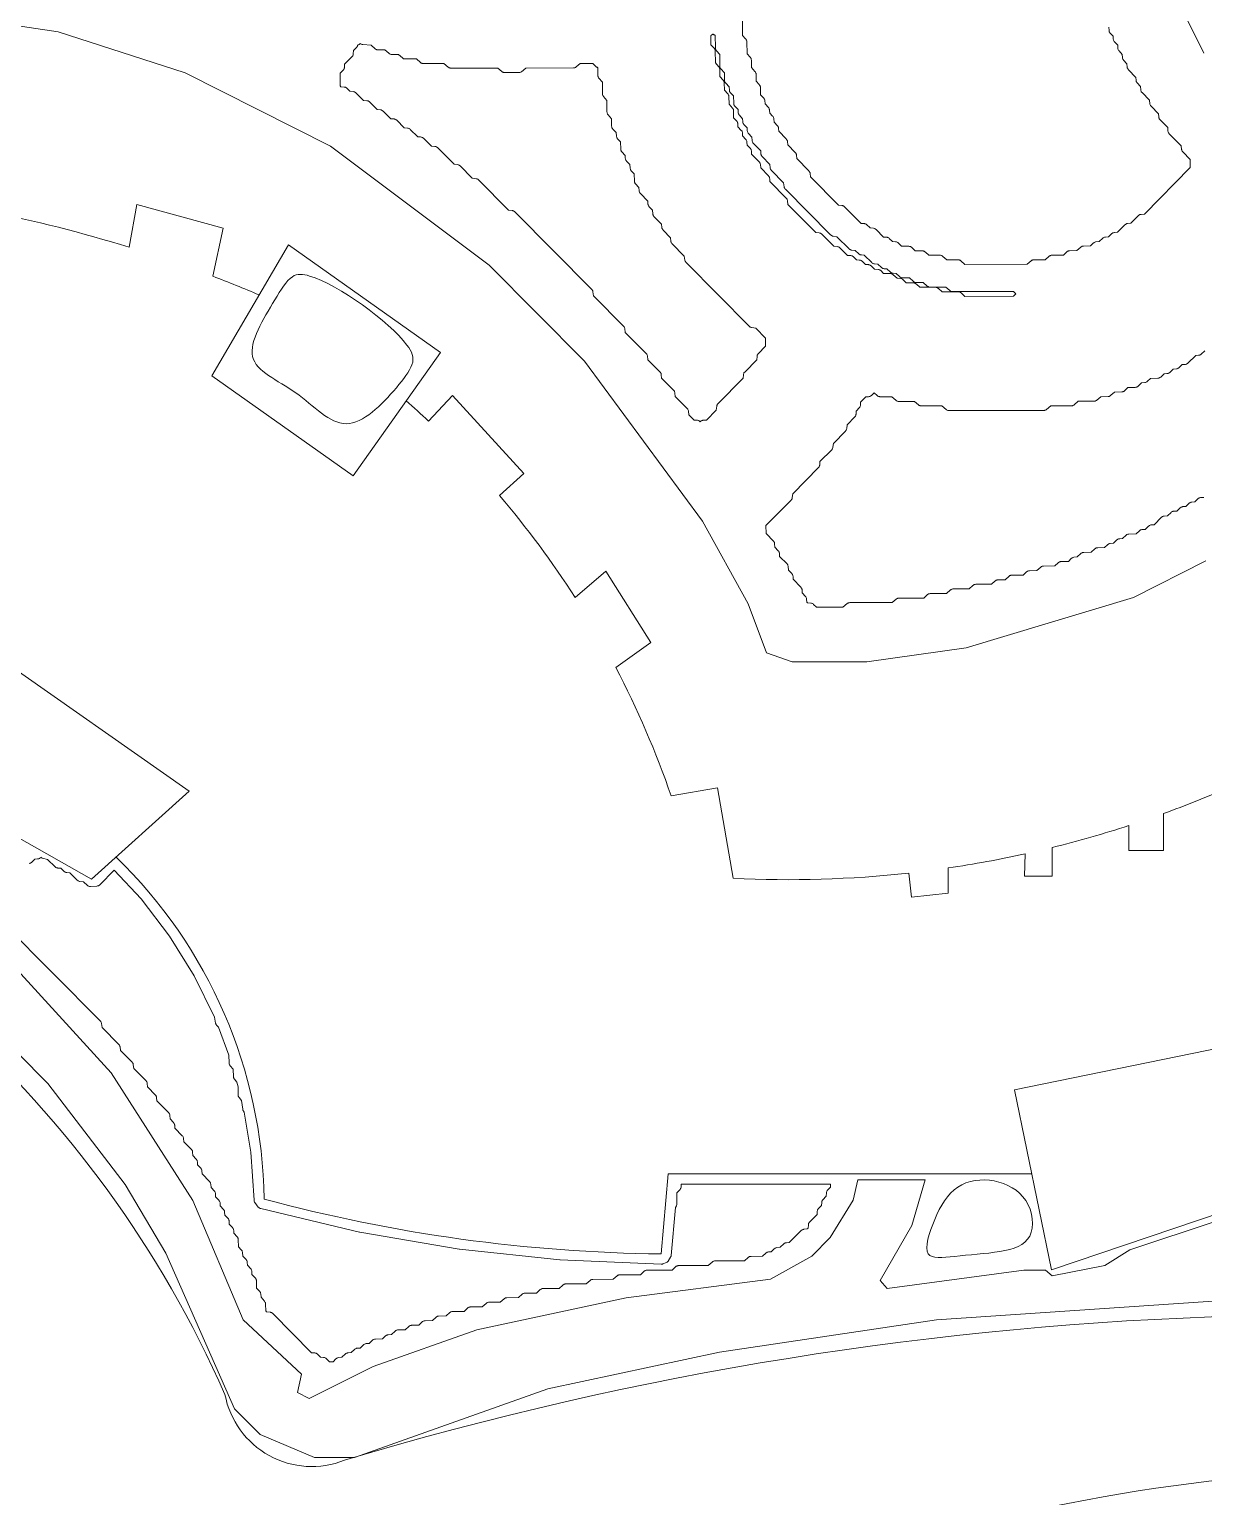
# Model space of a CAD drawing. Header units: inches. Extents: x 36 to 190, y -75 to 56.
# Drawn here: x 49.76 to 56.66, y -60.36 to -51.74 of the extents above; entities that cross this region are included whole.
import ezdxf

# ---------------------------------------------------------------- set-up
doc = ezdxf.new("R2010")
doc.units = ezdxf.units.IN
for name, color, linetype, lineweight in [('01_ORIGINAL_CAD', 7, 'Continuous', 20), ('02_APPROVED_PDF_OUTLINES', 7, 'Continuous', 15), ('04_APPROVED_PERIMETER', 7, 'Continuous', 15)]:
    doc.layers.add(name, color=color, linetype=linetype, lineweight=lineweight)

# ---------------------------------------------------------------- blocks, each defined once
blk = doc.blocks.new('07_SCALES')
at = {"layer": '01_ORIGINAL_CAD'}
for points in [[(50.3503, 38.9811), (50.3957, 39.232), (50.9015, 39.0933), (50.8421, 38.8111)], [(51.2858, 38.9961), (52.1779, 38.364), (51.6649, 37.64), (50.8365, 38.2269), (51.2858, 38.9961)], [(52.2493, 38.1107), (52.1082, 37.9605)], [(52.2493, 38.1107), (52.6681, 37.6537), (52.5252, 37.5228)], [(52.9682, 36.924), (53.149, 37.0789), (53.4135, 36.6613), (53.2073, 36.5136)], [(49.5667, 36.5827), (50.7029, 35.7869), (50.1291, 35.2702), (49.2949, 35.7417), (49.5667, 36.5827)], [(53.8052, 35.8063), (53.533, 35.7591)], [(53.8052, 35.8063), (53.8052, 35.8063)], [(56.2206, 35.5856), (56.2206, 35.4387), (56.4229, 35.4387), (56.4229, 35.6554)], [(55.6105, 35.4191), (55.6079, 35.2876), (55.7705, 35.2876), (55.7705, 35.4566)], [(54.9286, 35.3065), (54.9443, 35.1648), (55.1599, 35.189), (55.1599, 35.3363)], [(53.5155, 33.5403), (53.4732, 33.0698)], [(53.5155, 33.5403), (55.6505, 33.5403)]]:
    blk.add_lwpolyline(points, dxfattribs=at)
for points in [[(59.9983, 35.3223), (60.235, 35.0586), (61.8312, 36.8162), (61.9333, 37.4176, -0.214593), (63.5216, 35.6018, 0.212382), (64.1876, 33.5175, -0.642649), (62.1657, 32.1496, 0.132984), (51.6147, 31.858, -0.471407), (50.9129, 32.2446)], [(54.9286, 35.3065, -0.040089), (53.8973, 35.2756), (53.8052, 35.8063)], [(56.8117, 35.8113, -0.016254), (56.4229, 35.6554, -0.016254)], [(56.2206, 35.5856, -0.018166), (55.7705, 35.4566, -0.018166)], [(55.6105, 35.4191, -0.017778), (55.1599, 35.3363, -0.017778)], [(50.2735, 35.4003, -0.198705), (51.1432, 33.3921, 0.063223), (53.4732, 33.0698)], [(53.6498, 30.945, -0.14301), (60.2429, 31.6303, -0.286424), (65.3601, 28.4306), (66.4807, 23.8898, -0.272091), (64.8996, 18.9541), (63.6613, 17.5325)]]:
    blk.add_lwpolyline(points, format="xyb", dxfattribs=at)
blk.add_lwpolyline([(55.5495, 34.0342), (56.7635, 34.2825), (57.0577, 33.4124), (55.766, 32.9757)], close=True, dxfattribs=at)
for centre, radius, start, end in [((47.8977, 31.0932), 8.2604, 72.72792, 78.72142), ((47.8977, 31.0932), 8.2604, 67.08551, 69.11803), ((48.3626, 33.9743), 5.4698, 46.78254, 48.64403), ((48.3626, 33.9743), 5.4698, 32.63878, 40.4465), ((48.3626, 33.9743), 5.4698, 19.0436, 27.66091), ((44.9959, 29.643), 6.4637, 23.73402, 72.54294)]:
    blk.add_arc(centre, radius, start, end, dxfattribs=at)
at = {"layer": '02_APPROVED_PDF_OUTLINES'}
for points in [[(56.1019, 40.2738), (56.1037, 40.2537), (56.1042, 40.2503), (56.1052, 40.2471), (56.1067, 40.244), (56.1085, 40.2411), (56.1107, 40.2385), (56.1282, 40.2206), (56.1289, 40.2037), (56.1293, 40.2002), (56.1302, 40.1968), (56.1316, 40.1935), (56.1334, 40.1905), (56.1356, 40.1878), (56.1548, 40.1672), (56.1556, 40.1501), (56.156, 40.1466), (56.1569, 40.1431), (56.1582, 40.1399), (56.16, 40.1369), (56.1623, 40.1341), (56.1814, 40.1136), (56.1822, 40.0964), (56.1826, 40.0929), (56.1835, 40.0895), (56.1849, 40.0862), (56.1867, 40.0832), (56.1889, 40.0805), (56.2085, 40.0595), (56.2103, 40.0391), (56.2108, 40.0357), (56.2118, 40.0324), (56.2133, 40.0293), (56.2151, 40.0264), (56.2174, 40.0237), (56.2613, 39.9791), (56.2621, 39.9623), (56.2625, 39.9588), (56.2634, 39.9553), (56.2648, 39.9521), (56.2666, 39.9491), (56.2688, 39.9463), (56.2884, 39.9253), (56.2902, 39.9049), (56.2907, 39.9015), (56.2917, 39.8982), (56.2932, 39.8951), (56.295, 39.8922), (56.2973, 39.8896), (56.3417, 39.8445), (56.3434, 39.8245), (56.344, 39.8211), (56.345, 39.8178), (56.3464, 39.8146), (56.3483, 39.8117), (56.3505, 39.8091), (56.3945, 39.7644), (56.3952, 39.7476), (56.3955, 39.7446), (56.3962, 39.7417), (56.3972, 39.7389), (56.3986, 39.7362), (56.4002, 39.7337), (56.4022, 39.7314), (56.4481, 39.6837), (56.4499, 39.6635), (56.4504, 39.6601), (56.4514, 39.6568), (56.4529, 39.6537), (56.4548, 39.6508), (56.457, 39.6481), (56.528, 39.5762), (56.5297, 39.5562), (56.5303, 39.5528), (56.5313, 39.5495), (56.5327, 39.5464), (56.5346, 39.5435), (56.5368, 39.5409), (56.5804, 39.4966), (56.5805, 39.4489), (56.3114, 39.1761), (56.2919, 39.1744), (56.2884, 39.1738), (56.2851, 39.1728), (56.2819, 39.1713), (56.279, 39.1694), (56.2764, 39.1671), (56.2319, 39.1224), (56.2123, 39.1206), (56.2089, 39.1201), (56.2056, 39.1191), (56.2024, 39.1176), (56.1995, 39.1157), (56.1969, 39.1134), (56.1529, 39.0691), (56.1365, 39.0684), (56.133, 39.068), (56.1295, 39.067), (56.1262, 39.0656), (56.1232, 39.0638), (56.1204, 39.0615), (56.1002, 39.0423), (56.0835, 39.0415), (56.0799, 39.0411), (56.0765, 39.0402), (56.0732, 39.0388), (56.0701, 39.0369), (56.0674, 39.0346), (56.0467, 39.0149), (56.0267, 39.0131), (56.0233, 39.0126), (56.02, 39.0116), (56.0169, 39.0101), (56.0139, 39.0082), (56.0113, 39.0059), (55.9942, 38.9889), (55.9547, 38.9886), (55.9517, 38.9884), (55.9487, 38.9879), (55.9459, 38.987), (55.9431, 38.9857), (55.9406, 38.9841), (55.9382, 38.9823), (55.9153, 38.9618), (55.8718, 38.9608), (55.8688, 38.9606), (55.8658, 38.96), (55.8629, 38.959), (55.8601, 38.9576), (55.8575, 38.9559), (55.8552, 38.954), (55.8354, 38.9351), (55.769, 38.9348), (55.766, 38.9346), (55.763, 38.9341), (55.7602, 38.9331), (55.7574, 38.9319), (55.7549, 38.9303), (55.7525, 38.9285), (55.7297, 38.9082), (55.6629, 38.9079), (55.6599, 38.9077), (55.6569, 38.9071), (55.654, 38.9062), (55.6513, 38.905), (55.6487, 38.9034), (55.6464, 38.9015), (55.6237, 38.8813), (55.257, 38.881), (55.2342, 38.9013), (55.2319, 38.9031), (55.2293, 38.9047), (55.2265, 38.9059), (55.2237, 38.9068), (55.2207, 38.9074), (55.2177, 38.9075), (55.1508, 38.9078), (55.128, 38.928), (55.1256, 38.9299), (55.1231, 38.9314), (55.1203, 38.9327), (55.1174, 38.9336), (55.1145, 38.9341), (55.1115, 38.9343), (55.0451, 38.9345), (55.0252, 38.9534), (55.0229, 38.9553), (55.0203, 38.957), (55.0175, 38.9583), (55.0146, 38.9593), (55.0116, 38.9599), (55.0085, 38.9602), (54.9656, 38.9611), (54.9455, 38.9801), (54.9432, 38.9821), (54.9406, 38.9838), (54.9378, 38.9851), (54.9349, 38.9861), (54.9319, 38.9867), (54.9289, 38.987), (54.8859, 38.9879), (54.8658, 39.0069), (54.8631, 39.0092), (54.86, 39.011), (54.8567, 39.0124), (54.8533, 39.0133), (54.8497, 39.0137), (54.833, 39.0145), (54.8127, 39.0337), (54.8099, 39.036), (54.8069, 39.0378), (54.8036, 39.0392), (54.8001, 39.0401), (54.7966, 39.0405), (54.7802, 39.0413), (54.7361, 39.0855), (54.7334, 39.0877), (54.7305, 39.0896), (54.7274, 39.0911), (54.724, 39.0921), (54.7206, 39.0927), (54.7006, 39.0945), (54.6798, 39.1141), (54.6771, 39.1164), (54.674, 39.1182), (54.6707, 39.1196), (54.6673, 39.1206), (54.6637, 39.121), (54.6474, 39.1217), (54.55, 39.2195), (54.5474, 39.2218), (54.5445, 39.2237), (54.5413, 39.2252), (54.538, 39.2262), (54.5345, 39.2268), (54.515, 39.2285), (54.3503, 39.3945), (54.3486, 39.4145), (54.348, 39.4179), (54.347, 39.4212), (54.3456, 39.4243), (54.3437, 39.4272), (54.3415, 39.4298), (54.2705, 39.5018), (54.2687, 39.5218), (54.2682, 39.5252), (54.2672, 39.5285), (54.2658, 39.5316), (54.2639, 39.5345), (54.2617, 39.5371), (54.2173, 39.5822), (54.2155, 39.6022), (54.215, 39.6056), (54.214, 39.6089), (54.2125, 39.6121), (54.2107, 39.615), (54.2084, 39.6176), (54.1644, 39.6623), (54.1637, 39.6791), (54.1633, 39.6826), (54.1624, 39.686), (54.161, 39.6892), (54.1592, 39.6923), (54.157, 39.695), (54.1374, 39.716), (54.1356, 39.7364), (54.1351, 39.7398), (54.1341, 39.743), (54.1327, 39.7461), (54.1308, 39.749), (54.1286, 39.7516), (54.1112, 39.7695), (54.1104, 39.7864), (54.11, 39.7899), (54.1091, 39.7933), (54.1077, 39.7966), (54.1059, 39.7996), (54.1037, 39.8023), (54.0841, 39.8233), (54.0823, 39.8437), (54.0818, 39.8471), (54.0808, 39.8504), (54.0794, 39.8535), (54.0775, 39.8564), (54.0753, 39.859), (54.0581, 39.8766), (54.0571, 39.92), (54.0568, 39.923), (54.0562, 39.926), (54.0552, 39.9289), (54.0539, 39.9316), (54.0523, 39.9342), (54.0504, 39.9365), (54.0315, 39.9566), (54.0312, 39.9973), (54.031, 40.0009), (54.0302, 40.0043), (54.0289, 40.0077), (54.0272, 40.0108), (54.025, 40.0136), (54.0047, 40.0369), (54.0037, 40.081), (54.0034, 40.084), (54.0028, 40.087), (54.0018, 40.0899), (54.0005, 40.0926), (53.9989, 40.0952), (53.997, 40.0975), (53.9781, 40.1177), (53.9769, 40.1882), (53.9767, 40.1912), (53.9761, 40.1942), (53.9751, 40.1971), (53.9738, 40.1999), (53.9722, 40.2025), (53.9702, 40.2048), (53.9514, 40.225), (53.9509, 40.3461)], [(56.6602, 37.5128), (56.6438, 37.512), (56.6403, 37.5116), (56.6368, 37.5107), (56.6335, 37.5093), (56.6305, 37.5074), (56.6277, 37.5052), (56.6075, 37.4859), (56.5908, 37.4852), (56.5872, 37.4847), (56.5838, 37.4838), (56.5805, 37.4824), (56.5774, 37.4806), (56.5747, 37.4783), (56.5545, 37.459), (56.5378, 37.4583), (56.5342, 37.4579), (56.5307, 37.4569), (56.5275, 37.4555), (56.5244, 37.4537), (56.5216, 37.4514), (56.5014, 37.4322), (56.4847, 37.4314), (56.4812, 37.431), (56.4777, 37.4301), (56.4744, 37.4287), (56.4714, 37.4268), (56.4686, 37.4245), (56.4479, 37.4048), (56.428, 37.403), (56.4245, 37.4025), (56.4212, 37.4015), (56.418, 37.4), (56.4151, 37.3981), (56.4125, 37.3958), (56.3685, 37.3515), (56.3522, 37.3508), (56.3486, 37.3504), (56.3451, 37.3494), (56.3419, 37.348), (56.3388, 37.3462), (56.336, 37.3439), (56.3158, 37.3247), (56.2991, 37.3239), (56.2956, 37.3235), (56.2921, 37.3226), (56.2888, 37.3212), (56.2858, 37.3193), (56.283, 37.317), (56.263, 37.298), (56.2201, 37.297), (56.217, 37.2968), (56.214, 37.2961), (56.2111, 37.2951), (56.2083, 37.2938), (56.2058, 37.2921), (56.2034, 37.2901), (56.1832, 37.2709), (56.1665, 37.2701), (56.1629, 37.2697), (56.1595, 37.2688), (56.1562, 37.2674), (56.1531, 37.2655), (56.1504, 37.2633), (56.1297, 37.2436), (56.1097, 37.2418), (56.1063, 37.2412), (56.103, 37.2402), (56.0999, 37.2387), (56.0969, 37.2368), (56.0943, 37.2346), (56.0772, 37.2175), (56.0377, 37.2172), (56.0347, 37.217), (56.0317, 37.2165), (56.0289, 37.2156), (56.0261, 37.2143), (56.0236, 37.2128), (56.0212, 37.2109), (55.9983, 37.1905), (55.9549, 37.1895), (55.9518, 37.1892), (55.9488, 37.1886), (55.9459, 37.1876), (55.9431, 37.1862), (55.9405, 37.1846), (55.9382, 37.1826), (55.9175, 37.1629), (55.8975, 37.1611), (55.8941, 37.1605), (55.8908, 37.1595), (55.8877, 37.158), (55.8847, 37.1562), (55.8821, 37.1539), (55.8648, 37.1367), (55.8222, 37.1357), (55.8192, 37.1354), (55.8162, 37.1348), (55.8133, 37.1338), (55.8105, 37.1324), (55.8079, 37.1308), (55.8056, 37.1288), (55.7858, 37.1099), (55.7194, 37.1096), (55.7164, 37.1094), (55.7134, 37.1089), (55.7106, 37.108), (55.7078, 37.1067), (55.7052, 37.1052), (55.7029, 37.1033), (55.6799, 37.0829), (55.6365, 37.0819), (55.6335, 37.0816), (55.6305, 37.081), (55.6275, 37.08), (55.6248, 37.0786), (55.6222, 37.077), (55.6199, 37.075), (55.6001, 37.0561), (55.5337, 37.0558), (55.5307, 37.0556), (55.5277, 37.0551), (55.5248, 37.0542), (55.5221, 37.0529), (55.5195, 37.0513), (55.5172, 37.0495), (55.4942, 37.029), (55.4508, 37.028), (55.4478, 37.0278), (55.4447, 37.0272), (55.4418, 37.0262), (55.4391, 37.0248), (55.4365, 37.0231), (55.4341, 37.0212), (55.4144, 37.0023), (55.3215, 37.002), (55.3184, 37.0018), (55.3155, 37.0012), (55.3126, 37.0003), (55.3099, 36.9991), (55.3073, 36.9975), (55.3049, 36.9956), (55.2822, 36.9754), (55.1888, 36.975), (55.1858, 36.9748), (55.1828, 36.9743), (55.1799, 36.9734), (55.1772, 36.9721), (55.1746, 36.9706), (55.1722, 36.9687), (55.1494, 36.9484), (55.0531, 36.9472), (55.05, 36.947), (55.0469, 36.9464), (55.044, 36.9454), (55.0411, 36.944), (55.0385, 36.9423), (55.0361, 36.9403), (55.0164, 36.9215), (54.8704, 36.9211), (54.8674, 36.9209), (54.8644, 36.9204), (54.8615, 36.9195), (54.8588, 36.9182), (54.8562, 36.9167), (54.8538, 36.9148), (54.8311, 36.8945), (54.5814, 36.8944), (54.578, 36.8941), (54.5747, 36.8934), (54.5714, 36.8923), (54.5684, 36.8907), (54.5656, 36.8887), (54.5398, 36.8675), (54.3857, 36.8674), (54.3685, 36.8844), (54.3659, 36.8866), (54.363, 36.8885), (54.3599, 36.89), (54.3566, 36.891), (54.3531, 36.8915), (54.3336, 36.8933), (54.329, 36.8979), (54.3282, 36.9147), (54.3278, 36.9182), (54.3269, 36.9216), (54.3256, 36.9248), (54.3237, 36.9279), (54.3215, 36.9306), (54.3023, 36.9511), (54.3016, 36.9683), (54.3013, 36.9713), (54.3006, 36.9742), (54.2996, 36.9771), (54.2982, 36.9797), (54.2966, 36.9823), (54.2946, 36.9845), (54.2491, 37.0318), (54.2483, 37.0488), (54.2479, 37.0523), (54.247, 37.0557), (54.2457, 37.059), (54.2439, 37.062), (54.2416, 37.0647), (54.222, 37.0857), (54.2202, 37.1061), (54.2197, 37.1095), (54.2187, 37.1128), (54.2173, 37.1159), (54.2154, 37.1188), (54.2132, 37.1215), (54.1692, 37.1661), (54.1684, 37.1829), (54.168, 37.1864), (54.1671, 37.1899), (54.1658, 37.1931), (54.164, 37.1961), (54.1617, 37.1989), (54.1421, 37.2199), (54.1404, 37.2403), (54.1398, 37.2437), (54.1388, 37.2469), (54.1374, 37.2501), (54.1355, 37.253), (54.1333, 37.2556), (54.0897, 37.2998), (54.0896, 37.3475), (54.2371, 37.497), (54.2392, 37.4994), (54.2409, 37.5021), (54.2423, 37.505), (54.2434, 37.508), (54.244, 37.5112), (54.2472, 37.5342), (54.3978, 37.6873), (54.4001, 37.6899), (54.4019, 37.6928), (54.4034, 37.696), (54.4044, 37.6993), (54.4049, 37.7027), (54.4066, 37.7227), (54.4754, 37.7924), (54.4775, 37.7948), (54.4793, 37.7975), (54.4807, 37.8004), (54.4817, 37.8034), (54.4824, 37.8066), (54.4855, 37.8296), (54.5567, 37.9021), (54.5589, 37.9048), (54.5608, 37.9077), (54.5623, 37.9108), (54.5632, 37.9141), (54.5638, 37.9176), (54.5655, 37.9377), (54.6112, 37.9855), (54.6132, 37.9878), (54.6148, 37.9903), (54.6162, 37.993), (54.6172, 37.9959), (54.6178, 37.9988), (54.6181, 38.0018), (54.6188, 38.0189), (54.6379, 38.0395), (54.6401, 38.0422), (54.6419, 38.0453), (54.6433, 38.0485), (54.6442, 38.052), (54.6446, 38.0555), (54.6453, 38.0722), (54.6759, 38.1032), (54.6921, 38.1039), (54.6957, 38.1044), (54.6991, 38.1053), (54.7024, 38.1067), (54.7055, 38.1085), (54.7082, 38.1108), (54.725, 38.1268), (54.7419, 38.1108), (54.7442, 38.1088), (54.7469, 38.1072), (54.7497, 38.1058), (54.7526, 38.1048), (54.7556, 38.1042), (54.7587, 38.104), (54.8286, 38.103), (54.8515, 38.0826), (54.8539, 38.0808), (54.8565, 38.0792), (54.8592, 38.078), (54.8621, 38.0771), (54.8651, 38.0765), (54.8681, 38.0763), (54.9615, 38.0762), (54.9843, 38.0559), (54.9867, 38.054), (54.9893, 38.0525), (54.992, 38.0512), (54.9949, 38.0503), (54.9979, 38.0498), (55.0009, 38.0496), (55.1214, 38.0494), (55.1474, 38.0282), (55.1501, 38.0263), (55.1532, 38.0247), (55.1564, 38.0235), (55.1598, 38.0228), (55.1632, 38.0226), (55.7206, 38.023), (55.724, 38.0233), (55.7274, 38.024), (55.7306, 38.0251), (55.7337, 38.0267), (55.7364, 38.0287), (55.7623, 38.0499), (55.8828, 38.0503), (55.8858, 38.0505), (55.8888, 38.051), (55.8917, 38.0519), (55.8944, 38.0532), (55.897, 38.0547), (55.8994, 38.0566), (55.9221, 38.0769), (56.0155, 38.0772), (56.0185, 38.0774), (56.0215, 38.078), (56.0244, 38.0789), (56.0271, 38.0801), (56.0297, 38.0817), (56.0321, 38.0835), (56.055, 38.104), (56.0984, 38.105), (56.1015, 38.1052), (56.1045, 38.1059), (56.1074, 38.1069), (56.1102, 38.1082), (56.1127, 38.1099), (56.1151, 38.1119), (56.1351, 38.1309), (56.178, 38.1319), (56.1811, 38.1321), (56.1841, 38.1328), (56.187, 38.1338), (56.1897, 38.1351), (56.1923, 38.1368), (56.1947, 38.1388), (56.2146, 38.1578), (56.2576, 38.1588), (56.2606, 38.159), (56.2636, 38.1597), (56.2666, 38.1607), (56.2693, 38.162), (56.2719, 38.1637), (56.2742, 38.1657), (56.2949, 38.1854), (56.3149, 38.1872), (56.3183, 38.1877), (56.3216, 38.1887), (56.3248, 38.1902), (56.3277, 38.1921), (56.3303, 38.1944), (56.3476, 38.2116), (56.3902, 38.2126), (56.3933, 38.2128), (56.3963, 38.2135), (56.3992, 38.2145), (56.4019, 38.2158), (56.4045, 38.2175), (56.4069, 38.2195), (56.4271, 38.2387), (56.4438, 38.2395), (56.4473, 38.2399), (56.4508, 38.2408), (56.4541, 38.2422), (56.4571, 38.2441), (56.4599, 38.2463), (56.4806, 38.266), (56.5006, 38.2678), (56.504, 38.2684), (56.5073, 38.2694), (56.5104, 38.2709), (56.5133, 38.2727), (56.516, 38.275), (56.5335, 38.2925), (56.5499, 38.2932), (56.5529, 38.2935), (56.5559, 38.2942), (56.5587, 38.2953), (56.5614, 38.2967), (56.564, 38.2984), (56.5663, 38.3004), (56.6129, 38.3462), (56.6294, 38.347), (56.6329, 38.3474), (56.6364, 38.3483), (56.6397, 38.3497), (56.6428, 38.3516), (56.6455, 38.3538), (56.6657, 38.3731)], [(49.7636, 35.363), (49.7671, 35.3639), (49.7704, 35.3653), (49.7734, 35.3672), (49.7762, 35.3694), (49.7964, 35.3887), (49.8131, 35.3894), (49.8166, 35.3899), (49.82, 35.3907), (49.8233, 35.3921), (49.8263, 35.3939), (49.8291, 35.3961), (49.8321, 35.399), (49.8334, 35.3979), (49.8362, 35.396), (49.8392, 35.3946), (49.8424, 35.3935), (49.8716, 35.386), (49.9158, 35.3429), (49.9181, 35.3409), (49.9206, 35.3393), (49.9233, 35.3379), (49.9262, 35.3368), (49.9292, 35.3362), (49.9322, 35.3358), (49.9489, 35.3351), (49.9692, 35.3159), (49.972, 35.3136), (49.975, 35.3118), (49.9783, 35.3104), (49.9818, 35.3095), (49.9853, 35.309), (50.0017, 35.3083), (50.0458, 35.2641), (50.0485, 35.2618), (50.0514, 35.2599), (50.0546, 35.2585), (50.0579, 35.2575), (50.0613, 35.2569), (50.0818, 35.2551), (50.1055, 35.234), (50.1081, 35.232), (50.1109, 35.2304), (50.1139, 35.2291), (50.1171, 35.2282), (50.1204, 35.2278), (50.1236, 35.2278), (50.1615, 35.2301), (50.1645, 35.2305), (50.1675, 35.2312), (50.1703, 35.2323), (50.173, 35.2337), (50.1755, 35.2354), (50.1777, 35.2375), (50.2631, 35.3236), (50.4209, 35.1548), (50.5879, 34.9364), (50.7321, 34.7037), (50.8517, 34.4608), (50.8579, 34.4259), (50.8588, 34.4226), (50.86, 34.4194), (50.8617, 34.4164), (50.8638, 34.4137), (50.874, 34.4022), (50.9364, 34.2363), (50.9368, 34.1914), (50.9371, 34.1879), (50.9378, 34.1844), (50.9391, 34.1811), (50.9408, 34.178), (50.9429, 34.1752), (50.9608, 34.1545), (50.9635, 34.1095), (50.9639, 34.1064), (50.9647, 34.1034), (50.9658, 34.1005), (50.9673, 34.0978), (50.9691, 34.0952), (50.9822, 34.0793), (50.9899, 34.0506), (50.9902, 34.0035), (50.9905, 34.0001), (50.9912, 33.9967), (50.9924, 33.9935), (50.9941, 33.9904), (50.9961, 33.9876), (51.0107, 33.9703), (51.0171, 33.92), (51.0177, 33.9171), (51.0186, 33.9143), (51.0198, 33.9116), (51.0213, 33.9091), (51.026, 33.9023), (51.0649, 33.6675), (51.0837, 33.3847), (51.0842, 33.3811), (51.0852, 33.3776), (51.0868, 33.3743), (51.0888, 33.3712), (51.1088, 33.3451), (51.111, 33.3425), (51.1136, 33.3403), (51.1165, 33.3384), (51.1196, 33.337), (51.1229, 33.3359), (51.7033, 33.198), (51.7049, 33.1977), (52.2879, 33.0981), (52.2895, 33.0979), (52.8798, 33.0352), (52.8814, 33.0351), (53.474, 33.0099), (53.4776, 33.01), (53.4811, 33.0106), (53.4845, 33.0117), (53.5057, 33.0203), (53.5087, 33.0217), (53.5115, 33.0236), (53.514, 33.0258), (53.5162, 33.0283), (53.518, 33.0311), (53.5294, 33.051), (53.5309, 33.0542), (53.532, 33.0576), (53.5326, 33.0611), (53.558, 33.3428), (53.5632, 33.3523), (53.5646, 33.3551), (53.5655, 33.3581), (53.5661, 33.3612), (53.5663, 33.3643), (53.5665, 33.4292), (53.5849, 33.4491), (53.5868, 33.4514), (53.5884, 33.4539), (53.5897, 33.4566), (53.5907, 33.4595), (53.5913, 33.4624), (53.5916, 33.4654), (53.592, 33.4803), (54.4683, 33.4803), (54.4683, 33.4619), (54.4514, 33.4444), (54.4492, 33.4418), (54.4473, 33.4389), (54.4459, 33.4358), (54.4449, 33.4325), (54.4444, 33.4291), (54.4427, 33.4087), (54.4232, 33.3877), (54.421, 33.385), (54.4192, 33.382), (54.4178, 33.3787), (54.4169, 33.3753), (54.4165, 33.3718), (54.4158, 33.3546), (54.3967, 33.334), (54.3945, 33.3313), (54.3927, 33.3283), (54.3914, 33.325), (54.3905, 33.3216), (54.3901, 33.3181), (54.3894, 33.3013), (54.3456, 33.2565), (54.3434, 33.2539), (54.3415, 33.251), (54.3401, 33.2479), (54.3391, 33.2446), (54.3386, 33.2412), (54.3369, 33.2212), (54.3319, 33.2162), (54.3124, 33.2144), (54.3089, 33.2138), (54.3056, 33.2128), (54.3024, 33.2113), (54.2995, 33.2094), (54.2969, 33.2071), (54.2264, 33.136), (54.2101, 33.1353), (54.2065, 33.1349), (54.2031, 33.134), (54.1998, 33.1325), (54.1967, 33.1307), (54.194, 33.1284), (54.1733, 33.1087), (54.1533, 33.1069), (54.1499, 33.1064), (54.1466, 33.1054), (54.1434, 33.1039), (54.1405, 33.102), (54.1379, 33.0997), (54.1204, 33.0823), (54.104, 33.0815), (54.1005, 33.0811), (54.097, 33.0802), (54.0937, 33.0788), (54.0907, 33.0769), (54.0879, 33.0747), (54.0681, 33.0558), (54.0017, 33.0555), (53.9987, 33.0553), (53.9958, 33.0548), (53.9929, 33.0538), (53.9901, 33.0526), (53.9876, 33.051), (53.9852, 33.0492), (53.9625, 33.0289), (53.7895, 33.0285), (53.7865, 33.0283), (53.7835, 33.0278), (53.7806, 33.0269), (53.7779, 33.0256), (53.7753, 33.024), (53.7729, 33.0222), (53.7502, 33.0019), (53.5772, 33.0015), (53.5742, 33.0013), (53.5712, 33.0008), (53.5683, 32.9999), (53.5656, 32.9986), (53.563, 32.997), (53.5606, 32.9952), (53.5379, 32.9749), (53.3914, 32.9745), (53.3884, 32.9743), (53.3854, 32.9738), (53.3825, 32.9729), (53.3798, 32.9716), (53.3772, 32.9701), (53.3748, 32.9682), (53.3521, 32.9479), (53.2322, 32.9476), (53.2292, 32.9474), (53.2262, 32.9468), (53.2233, 32.9459), (53.2206, 32.9447), (53.218, 32.9431), (53.2156, 32.9412), (53.1929, 32.921), (53.073, 32.9206), (53.07, 32.9204), (53.067, 32.9199), (53.0641, 32.919), (53.0614, 32.9177), (53.0588, 32.9161), (53.0564, 32.9143), (53.0337, 32.894), (52.9138, 32.8936), (52.9107, 32.8935), (52.9078, 32.8929), (52.9049, 32.892), (52.9021, 32.8907), (52.8996, 32.8892), (52.8972, 32.8873), (52.8745, 32.867), (52.7811, 32.8667), (52.7781, 32.8665), (52.7751, 32.866), (52.7722, 32.8651), (52.7695, 32.8638), (52.7669, 32.8622), (52.7645, 32.8604), (52.7418, 32.8401), (52.6749, 32.8398), (52.6719, 32.8396), (52.669, 32.839), (52.6661, 32.8381), (52.6633, 32.8369), (52.6608, 32.8353), (52.6584, 32.8334), (52.6357, 32.8132), (52.5688, 32.8129), (52.5658, 32.8127), (52.5628, 32.8121), (52.56, 32.8112), (52.5572, 32.81), (52.5546, 32.8084), (52.5523, 32.8065), (52.5295, 32.7863), (52.4627, 32.7859), (52.4597, 32.7858), (52.4567, 32.7852), (52.4538, 32.7843), (52.4511, 32.783), (52.4485, 32.7815), (52.4461, 32.7796), (52.4233, 32.7592), (52.3534, 32.7582), (52.3503, 32.7579), (52.3473, 32.7573), (52.3444, 32.7563), (52.3416, 32.7549), (52.339, 32.7533), (52.3366, 32.7513), (52.3168, 32.7324), (52.2504, 32.7321), (52.2474, 32.7319), (52.2444, 32.7314), (52.2416, 32.7304), (52.2388, 32.7292), (52.2363, 32.7276), (52.2339, 32.7258), (52.211, 32.7053), (52.1675, 32.7043), (52.1645, 32.7041), (52.1615, 32.7034), (52.1586, 32.7024), (52.1558, 32.7011), (52.1532, 32.6994), (52.1509, 32.6974), (52.1309, 32.6784), (52.088, 32.6774), (52.0849, 32.6772), (52.0819, 32.6765), (52.079, 32.6755), (52.0762, 32.6742), (52.0736, 32.6725), (52.0713, 32.6705), (52.0513, 32.6515), (52.0084, 32.6505), (52.0053, 32.6503), (52.0023, 32.6496), (51.9994, 32.6486), (51.9966, 32.6473), (51.9941, 32.6456), (51.9917, 32.6436), (51.9717, 32.6246), (51.9288, 32.6236), (51.9257, 32.6234), (51.9227, 32.6227), (51.9198, 32.6217), (51.9171, 32.6204), (51.9145, 32.6187), (51.9121, 32.6167), (51.8915, 32.5971), (51.8715, 32.5953), (51.8681, 32.5947), (51.8647, 32.5937), (51.8616, 32.5922), (51.8587, 32.5903), (51.8561, 32.5881), (51.8388, 32.5708), (51.7962, 32.5699), (51.7931, 32.5696), (51.7901, 32.569), (51.7872, 32.568), (51.7844, 32.5666), (51.7819, 32.5649), (51.7795, 32.563), (51.7593, 32.5437), (51.7426, 32.543), (51.739, 32.5425), (51.7356, 32.5416), (51.7323, 32.5402), (51.7292, 32.5384), (51.7265, 32.5361), (51.7063, 32.5168), (51.6895, 32.5161), (51.686, 32.5157), (51.6825, 32.5147), (51.6792, 32.5133), (51.6762, 32.5115), (51.6734, 32.5092), (51.6532, 32.49), (51.6365, 32.4892), (51.633, 32.4888), (51.6295, 32.4879), (51.6262, 32.4865), (51.6232, 32.4846), (51.6204, 32.4823), (51.5997, 32.4626), (51.5797, 32.4608), (51.5763, 32.4603), (51.573, 32.4593), (51.5699, 32.4578), (51.567, 32.4559), (51.5643, 32.4536), (51.5473, 32.4366), (51.527, 32.4366), (51.5072, 32.4554), (51.5044, 32.4577), (51.5014, 32.4595), (51.4981, 32.4609), (51.4946, 32.4618), (51.4911, 32.4623), (51.4743, 32.463), (51.454, 32.4822), (51.4513, 32.4845), (51.4482, 32.4863), (51.4449, 32.4877), (51.4415, 32.4886), (51.4379, 32.4891), (51.4216, 32.4898), (51.1936, 32.7198), (51.1912, 32.7219), (51.1885, 32.7237), (51.1856, 32.7252), (51.1825, 32.7262), (51.1794, 32.7269), (51.1567, 32.7301), (51.1519, 32.7349), (51.1516, 32.7752), (51.1514, 32.7787), (51.1506, 32.7822), (51.1493, 32.7855), (51.1476, 32.7886), (51.1455, 32.7915), (51.1245, 32.8154), (51.1227, 32.8362), (51.1221, 32.8396), (51.1212, 32.8429), (51.1197, 32.846), (51.1179, 32.8489), (51.1157, 32.8515), (51.0984, 32.8691), (51.0974, 32.9125), (51.0972, 32.9155), (51.0966, 32.9185), (51.0956, 32.9214), (51.0943, 32.9241), (51.0927, 32.9267), (51.0907, 32.929), (51.0715, 32.9496), (51.0708, 32.9667), (51.0704, 32.9702), (51.0695, 32.9736), (51.0681, 32.9769), (51.0663, 32.9799), (51.0641, 32.9827), (51.0449, 33.0032), (51.0441, 33.0204), (51.0437, 33.0239), (51.0428, 33.0273), (51.0415, 33.0306), (51.0397, 33.0336), (51.0374, 33.0363), (51.0178, 33.0573), (51.016, 33.0777), (51.0155, 33.0811), (51.0145, 33.0844), (51.0131, 33.0875), (51.0113, 33.0904), (51.009, 33.093), (50.9918, 33.1106), (50.9908, 33.154), (50.9906, 33.157), (50.9899, 33.16), (50.989, 33.1629), (50.9877, 33.1656), (50.986, 33.1682), (50.9841, 33.1705), (50.9649, 33.191), (50.9641, 33.2082), (50.9637, 33.2117), (50.9628, 33.2151), (50.9615, 33.2184), (50.9597, 33.2214), (50.9574, 33.2242), (50.9383, 33.2447), (50.9375, 33.2619), (50.9371, 33.2654), (50.9362, 33.2688), (50.9348, 33.272), (50.933, 33.2751), (50.9308, 33.2778), (50.9116, 33.2984), (50.9109, 33.3155), (50.9104, 33.319), (50.9095, 33.3224), (50.9082, 33.3257), (50.9064, 33.3287), (50.9041, 33.3315), (50.885, 33.352), (50.8842, 33.3692), (50.8838, 33.3727), (50.8829, 33.3761), (50.8815, 33.3794), (50.8797, 33.3824), (50.8775, 33.3851), (50.8583, 33.4057), (50.8576, 33.4228), (50.8572, 33.4264), (50.8563, 33.4298), (50.8549, 33.433), (50.8531, 33.436), (50.8509, 33.4388), (50.8313, 33.4598), (50.8295, 33.4802), (50.8289, 33.4836), (50.8279, 33.4869), (50.8265, 33.49), (50.8246, 33.4929), (50.8224, 33.4955), (50.7784, 33.5402), (50.7777, 33.557), (50.7773, 33.5605), (50.7764, 33.5639), (50.775, 33.5672), (50.7732, 33.5702), (50.771, 33.5729), (50.7518, 33.5935), (50.751, 33.6106), (50.7506, 33.6142), (50.7497, 33.6176), (50.7484, 33.6208), (50.7465, 33.6239), (50.7443, 33.6266), (50.7247, 33.6476), (50.7229, 33.668), (50.7224, 33.6714), (50.7214, 33.6747), (50.72, 33.6778), (50.7181, 33.6807), (50.7159, 33.6833), (50.6715, 33.7284), (50.6697, 33.7484), (50.6692, 33.7518), (50.6682, 33.7551), (50.6667, 33.7583), (50.6649, 33.7612), (50.6626, 33.7638), (50.6186, 33.8085), (50.6179, 33.8253), (50.6175, 33.8288), (50.6166, 33.8322), (50.6152, 33.8354), (50.6134, 33.8385), (50.6112, 33.8412), (50.5916, 33.8622), (50.5898, 33.8826), (50.5893, 33.886), (50.5883, 33.8893), (50.5868, 33.8924), (50.5849, 33.8953), (50.5827, 33.8979), (50.5122, 33.9695), (50.5114, 33.9862), (50.5111, 33.9892), (50.5104, 33.9921), (50.5094, 33.995), (50.5081, 33.9977), (50.5064, 34.0002), (50.5044, 34.0025), (50.4585, 34.0502), (50.4567, 34.0704), (50.4562, 34.0738), (50.4552, 34.0771), (50.4537, 34.0802), (50.4519, 34.0831), (50.4496, 34.0857), (50.3781, 34.1582), (50.3749, 34.1812), (50.3742, 34.1844), (50.3732, 34.1874), (50.3718, 34.1903), (50.37, 34.1929), (50.3679, 34.1953), (50.2988, 34.265), (50.2971, 34.285), (50.2965, 34.2884), (50.2955, 34.2917), (50.2941, 34.2948), (50.2922, 34.2977), (50.2899, 34.3003), (50.1919, 34.3996), (50.1886, 34.4226), (50.188, 34.4258), (50.1869, 34.4288), (50.1855, 34.4317), (50.1837, 34.4343), (50.1816, 34.4368), (49.6231, 35)]]:
    blk.add_lwpolyline(points, dxfattribs=at)
for points in [[(51.6926, 40.1689), (51.6926, 40.1689), (51.6959, 40.1698), (51.699, 40.1712), (51.702, 40.1729), (51.7046, 40.1751), (51.7077, 40.178), (51.7091, 40.1767), (51.7121, 40.1748), (51.7153, 40.1733), (51.7188, 40.1723), (51.7223, 40.1717), (51.7714, 40.168), (51.795, 40.147), (51.7974, 40.1452), (51.7999, 40.1436), (51.8027, 40.1424), (51.8055, 40.1415), (51.8085, 40.1409), (51.8115, 40.1407), (51.8518, 40.1405), (51.8747, 40.1203), (51.8771, 40.1184), (51.8796, 40.1168), (51.8823, 40.1156), (51.8852, 40.1147), (51.8882, 40.1142), (51.8912, 40.114), (51.9315, 40.1138), (51.9544, 40.0935), (51.9567, 40.0916), (51.9593, 40.0901), (51.9621, 40.0888), (51.9649, 40.0879), (51.9679, 40.0874), (51.9709, 40.0872), (52.0378, 40.087), (52.0606, 40.0667), (52.063, 40.0649), (52.0656, 40.0633), (52.0683, 40.0621), (52.0712, 40.0612), (52.0741, 40.0606), (52.0772, 40.0604), (52.1977, 40.0602), (52.2236, 40.039), (52.2264, 40.0371), (52.2295, 40.0355), (52.2327, 40.0343), (52.2361, 40.0336), (52.2395, 40.0334), (52.5157, 40.0336), (52.5385, 40.0134), (52.5409, 40.0115), (52.5434, 40.01), (52.5462, 40.0087), (52.5491, 40.0078), (52.552, 40.0073), (52.555, 40.0071), (52.6376, 40.0069), (52.641, 40.0071), (52.6444, 40.0078), (52.6477, 40.009), (52.6507, 40.0105), (52.6535, 40.0125), (52.6794, 40.0337), (52.9591, 40.0342), (52.9622, 40.0344), (52.9651, 40.035), (52.968, 40.0359), (52.9708, 40.0371), (52.9734, 40.0387), (52.9757, 40.0406), (52.9984, 40.0608), (53.0723, 40.0609), (53.0894, 40.0439), (53.0919, 40.0417), (53.0946, 40.0399), (53.0976, 40.0385), (53.1007, 40.0374), (53.1021, 40.0372), (53.1024, 39.9905), (53.1027, 39.9869), (53.1034, 39.9835), (53.1047, 39.9801), (53.1064, 39.977), (53.1086, 39.9742), (53.1288, 39.9511), (53.1291, 39.8832), (53.1294, 39.8796), (53.1302, 39.8761), (53.1315, 39.8728), (53.1332, 39.8697), (53.1353, 39.8668), (53.1555, 39.8438), (53.1559, 39.7758), (53.1562, 39.7723), (53.1569, 39.7688), (53.1582, 39.7655), (53.1599, 39.7623), (53.1621, 39.7595), (53.1824, 39.7362), (53.1834, 39.6921), (53.1837, 39.6891), (53.1843, 39.6861), (53.1853, 39.6832), (53.1866, 39.6805), (53.1882, 39.6779), (53.1902, 39.6756), (53.2098, 39.6546), (53.2115, 39.6342), (53.2121, 39.6309), (53.2131, 39.6276), (53.2145, 39.6245), (53.2163, 39.6216), (53.2186, 39.619), (53.2358, 39.6013), (53.2368, 39.5579), (53.237, 39.5549), (53.2377, 39.5519), (53.2386, 39.5491), (53.2399, 39.5463), (53.2416, 39.5438), (53.2435, 39.5414), (53.2627, 39.5209), (53.2634, 39.5037), (53.2639, 39.5002), (53.2648, 39.4968), (53.2661, 39.4936), (53.2679, 39.4905), (53.2702, 39.4878), (53.2897, 39.4668), (53.2915, 39.4464), (53.2921, 39.443), (53.2931, 39.4398), (53.2945, 39.4366), (53.2963, 39.4338), (53.2985, 39.4311), (53.3158, 39.4135), (53.3168, 39.3701), (53.317, 39.3671), (53.3176, 39.3641), (53.3186, 39.3612), (53.3199, 39.3585), (53.3216, 39.356), (53.3235, 39.3536), (53.3431, 39.3326), (53.3449, 39.3123), (53.3454, 39.3089), (53.3464, 39.3056), (53.3479, 39.3024), (53.3497, 39.2995), (53.352, 39.2969), (53.3959, 39.2522), (53.3967, 39.2354), (53.3971, 39.2319), (53.398, 39.2285), (53.3993, 39.2253), (53.4012, 39.2222), (53.4034, 39.2195), (53.423, 39.1985), (53.4248, 39.1781), (53.4253, 39.1747), (53.4263, 39.1714), (53.4278, 39.1683), (53.4296, 39.1654), (53.4319, 39.1628), (53.4763, 39.1176), (53.478, 39.0976), (53.4785, 39.0942), (53.4795, 39.0909), (53.481, 39.0878), (53.4829, 39.0849), (53.4851, 39.0823), (53.5295, 39.0372), (53.5313, 39.0172), (53.5318, 39.0137), (53.5328, 39.0104), (53.5342, 39.0073), (53.5361, 39.0044), (53.5384, 39.0018), (53.6098, 38.9293), (53.6131, 38.9063), (53.6137, 38.9032), (53.6148, 38.9001), (53.6162, 38.8973), (53.618, 38.8946), (53.6201, 38.8922), (53.9924, 38.5167), (53.9948, 38.5146), (53.9975, 38.5127), (54.0004, 38.5113), (54.0035, 38.5102), (54.0066, 38.5096), (54.0293, 38.5063), (54.0872, 38.4479), (54.0873, 38.4002), (54.0439, 38.3559), (54.0417, 38.3533), (54.0398, 38.3504), (54.0384, 38.3473), (54.0374, 38.344), (54.0369, 38.3405), (54.0352, 38.3206), (53.9645, 38.2485), (53.9623, 38.2459), (53.9604, 38.243), (53.959, 38.2399), (53.958, 38.2365), (53.9575, 38.2331), (53.9558, 38.2132), (53.8075, 38.0629), (53.8054, 38.0604), (53.8036, 38.0578), (53.8022, 38.0549), (53.8012, 38.0518), (53.8005, 38.0487), (53.7974, 38.0257), (53.7394, 37.9669), (53.7231, 37.9661), (53.7196, 37.9657), (53.7162, 37.9648), (53.7129, 37.9635), (53.7099, 37.9616), (53.7072, 37.9594), (53.7034, 37.956), (53.6997, 37.9594), (53.697, 37.9617), (53.6939, 37.9635), (53.6907, 37.9648), (53.6873, 37.9657), (53.6838, 37.9661), (53.6675, 37.9668), (53.6363, 37.9983), (53.6345, 38.0182), (53.634, 38.0216), (53.633, 38.0249), (53.6315, 38.0281), (53.6297, 38.031), (53.6274, 38.0336), (53.5565, 38.1055), (53.5547, 38.1255), (53.5542, 38.1289), (53.5532, 38.1322), (53.5517, 38.1354), (53.5498, 38.1383), (53.5476, 38.1409), (53.4766, 38.2128), (53.4749, 38.2328), (53.4743, 38.2362), (53.4733, 38.2395), (53.4719, 38.2427), (53.47, 38.2456), (53.4678, 38.2482), (53.3963, 38.3207), (53.393, 38.3437), (53.3924, 38.3468), (53.3913, 38.3499), (53.3899, 38.3527), (53.3881, 38.3554), (53.386, 38.3578), (53.2632, 38.4816), (53.26, 38.5046), (53.2594, 38.5078), (53.2583, 38.5108), (53.2569, 38.5137), (53.2551, 38.5163), (53.253, 38.5188), (53.077, 38.6962), (53.0738, 38.7192), (53.0731, 38.7223), (53.0721, 38.7254), (53.0707, 38.7282), (53.0689, 38.7309), (53.0668, 38.7333), (52.6147, 39.1893), (52.6122, 39.1914), (52.6096, 39.1932), (52.6067, 39.1947), (52.6036, 39.1958), (52.6004, 39.1964), (52.5778, 39.1997), (52.4019, 39.377), (52.3995, 39.3791), (52.3968, 39.381), (52.394, 39.3824), (52.3909, 39.3835), (52.3877, 39.3841), (52.3651, 39.3874), (52.2933, 39.4594), (52.2907, 39.4617), (52.2877, 39.4636), (52.2846, 39.465), (52.2812, 39.4661), (52.2778, 39.4666), (52.2582, 39.4684), (52.1604, 39.5666), (52.1577, 39.5689), (52.1548, 39.5708), (52.1517, 39.5723), (52.1483, 39.5733), (52.1449, 39.5739), (52.1251, 39.5756), (52.0778, 39.6219), (52.0755, 39.6239), (52.073, 39.6256), (52.0703, 39.6269), (52.0674, 39.628), (52.0644, 39.6287), (52.0614, 39.629), (52.0451, 39.6297), (52.0009, 39.6739), (51.9982, 39.6762), (51.9953, 39.6781), (51.9922, 39.6796), (51.9888, 39.6806), (51.9854, 39.6811), (51.9658, 39.6829), (51.9211, 39.7275), (51.9185, 39.7298), (51.9156, 39.7317), (51.9124, 39.7332), (51.9091, 39.7342), (51.9057, 39.7347), (51.886, 39.7365), (51.8414, 39.7811), (51.8388, 39.7834), (51.8358, 39.7853), (51.8327, 39.7868), (51.8294, 39.7878), (51.8259, 39.7884), (51.8063, 39.7901), (51.7617, 39.8348), (51.759, 39.837), (51.7561, 39.8389), (51.753, 39.8404), (51.7496, 39.8414), (51.7462, 39.842), (51.7266, 39.8437), (51.6819, 39.8884), (51.6793, 39.8907), (51.6764, 39.8926), (51.6732, 39.894), (51.6699, 39.8951), (51.6665, 39.8956), (51.6468, 39.8973), (51.6287, 39.9153), (51.6261, 39.9175), (51.6232, 39.9194), (51.62, 39.9208), (51.6167, 39.9219), (51.6133, 39.9224), (51.5938, 39.9241), (51.5896, 39.9284), (51.5894, 40.0033), (51.6081, 40.0234), (51.6103, 40.0261), (51.6121, 40.0292), (51.6135, 40.0324), (51.6144, 40.0359), (51.6147, 40.0394), (51.6154, 40.0562), (51.6592, 40.1009), (51.6614, 40.1035), (51.6633, 40.1064), (51.6647, 40.1096), (51.6657, 40.1129), (51.6663, 40.1163), (51.6679, 40.1363), (51.6857, 40.1547), (51.6878, 40.1571), (51.6896, 40.1598), (51.691, 40.1628), (51.692, 40.1659)], [(53.778, 40.2332), (53.779, 40.2323), (53.7814, 40.2306), (53.784, 40.2292), (53.7868, 40.2281), (53.7897, 40.2274), (53.7919, 40.2269), (53.7922, 40.1521), (53.7925, 40.1485), (53.7933, 40.145), (53.7945, 40.1417), (53.7963, 40.1386), (53.7984, 40.1357), (53.8186, 40.1127), (53.819, 40.0447), (53.8193, 40.0412), (53.82, 40.0377), (53.8213, 40.0344), (53.823, 40.0312), (53.8252, 40.0284), (53.8455, 40.0051), (53.8465, 39.961), (53.8468, 39.958), (53.8474, 39.955), (53.8484, 39.9521), (53.8497, 39.9494), (53.8513, 39.9468), (53.8533, 39.9445), (53.8729, 39.9235), (53.8746, 39.9031), (53.8752, 39.8998), (53.8762, 39.8965), (53.8776, 39.8934), (53.8794, 39.8905), (53.8817, 39.8879), (53.8989, 39.8702), (53.8999, 39.8268), (53.9001, 39.8238), (53.9008, 39.8208), (53.9017, 39.818), (53.903, 39.8152), (53.9047, 39.8127), (53.9066, 39.8103), (53.9258, 39.7898), (53.9265, 39.7726), (53.927, 39.7691), (53.9278, 39.7657), (53.9292, 39.7625), (53.931, 39.7594), (53.9332, 39.7567), (53.9524, 39.7361), (53.9532, 39.719), (53.9536, 39.7155), (53.9545, 39.712), (53.9559, 39.7088), (53.9577, 39.7058), (53.9599, 39.703), (53.9791, 39.6825), (53.9798, 39.6653), (53.9802, 39.6618), (53.9811, 39.6584), (53.9825, 39.6551), (53.9843, 39.6521), (53.9865, 39.6494), (54.0061, 39.6284), (54.0079, 39.608), (54.0085, 39.6046), (54.0095, 39.6013), (54.0109, 39.5982), (54.0128, 39.5953), (54.015, 39.5927), (54.059, 39.548), (54.0597, 39.5312), (54.06, 39.5282), (54.0607, 39.5252), (54.0617, 39.5224), (54.0631, 39.5197), (54.0647, 39.5172), (54.0667, 39.5149), (54.1126, 39.4672), (54.1144, 39.447), (54.115, 39.4436), (54.116, 39.4403), (54.1174, 39.4372), (54.1193, 39.4343), (54.1215, 39.4317), (54.193, 39.3592), (54.1962, 39.3362), (54.1969, 39.333), (54.1979, 39.33), (54.1994, 39.3271), (54.2011, 39.3245), (54.2032, 39.3221), (54.4692, 39.0539), (54.4716, 39.0517), (54.4743, 39.0499), (54.4772, 39.0484), (54.4802, 39.0474), (54.4834, 39.0467), (54.5061, 39.0435), (54.5779, 38.9715), (54.5805, 38.9692), (54.5834, 38.9673), (54.5866, 38.9658), (54.5899, 38.9648), (54.5934, 38.9642), (54.6134, 38.9625), (54.6341, 38.9428), (54.6369, 38.9405), (54.6399, 38.9387), (54.6432, 38.9373), (54.6467, 38.9364), (54.6502, 38.936), (54.6666, 38.9352), (54.7108, 38.891), (54.7134, 38.8888), (54.7163, 38.8869), (54.7195, 38.8854), (54.7228, 38.8844), (54.7262, 38.8838), (54.7462, 38.882), (54.767, 38.8624), (54.7697, 38.8601), (54.7728, 38.8583), (54.7761, 38.8569), (54.7795, 38.8559), (54.7831, 38.8555), (54.7998, 38.8548), (54.8201, 38.8356), (54.8229, 38.8333), (54.8259, 38.8315), (54.8292, 38.8301), (54.8327, 38.8291), (54.8362, 38.8287), (54.853, 38.828), (54.8733, 38.8088), (54.8756, 38.8068), (54.8782, 38.8051), (54.881, 38.8038), (54.8839, 38.8028), (54.8869, 38.8022), (54.8899, 38.8019), (54.9329, 38.801), (54.9529, 38.782), (54.9553, 38.78), (54.9579, 38.7783), (54.9606, 38.777), (54.9635, 38.776), (54.9666, 38.7754), (54.9696, 38.7751), (55.013, 38.7742), (55.0361, 38.7538), (55.0384, 38.7519), (55.041, 38.7504), (55.0438, 38.7491), (55.0466, 38.7482), (55.0496, 38.7477), (55.0526, 38.7475), (55.146, 38.7473), (55.1688, 38.727), (55.1712, 38.7252), (55.1738, 38.7236), (55.1766, 38.7224), (55.1794, 38.7215), (55.1824, 38.7209), (55.1854, 38.7207), (55.5434, 38.7207), (55.5573, 38.707), (55.5436, 38.6934), (55.2574, 38.6931), (55.2346, 38.7134), (55.2322, 38.7152), (55.2296, 38.7168), (55.2269, 38.718), (55.224, 38.7189), (55.2211, 38.7195), (55.218, 38.7197), (55.1246, 38.7199), (55.1018, 38.7401), (55.0994, 38.742), (55.0969, 38.7435), (55.0941, 38.7448), (55.0912, 38.7457), (55.0883, 38.7462), (55.0853, 38.7464), (54.9923, 38.7466), (54.9725, 38.7654), (54.9701, 38.7674), (54.9675, 38.7691), (54.9648, 38.7704), (54.9619, 38.7714), (54.9589, 38.772), (54.9558, 38.7723), (54.9132, 38.7732), (54.8958, 38.7904), (54.8932, 38.7927), (54.8903, 38.7946), (54.8871, 38.796), (54.8838, 38.797), (54.8804, 38.7976), (54.86, 38.7994), (54.8362, 38.8204), (54.8339, 38.8223), (54.8313, 38.8238), (54.8286, 38.8251), (54.8257, 38.826), (54.8227, 38.8265), (54.8198, 38.8267), (54.7802, 38.8269), (54.763, 38.844), (54.7604, 38.8463), (54.7575, 38.8481), (54.7543, 38.8496), (54.751, 38.8506), (54.7476, 38.8512), (54.7276, 38.8529), (54.7068, 38.8726), (54.7041, 38.8749), (54.701, 38.8767), (54.6977, 38.8781), (54.6943, 38.879), (54.6907, 38.8794), (54.674, 38.8802), (54.6537, 38.8994), (54.6509, 38.9017), (54.6479, 38.9035), (54.6446, 38.9049), (54.6411, 38.9058), (54.6376, 38.9062), (54.6209, 38.907), (54.6006, 38.9262), (54.5978, 38.9285), (54.5947, 38.9303), (54.5914, 38.9317), (54.588, 38.9326), (54.5844, 38.933), (54.5681, 38.9337), (54.5239, 38.9779), (54.5213, 38.9802), (54.5184, 38.9821), (54.5152, 38.9836), (54.5119, 38.9846), (54.5084, 38.9852), (54.4888, 38.9869), (54.4176, 39.0584), (54.415, 39.0607), (54.412, 39.0626), (54.4089, 39.064), (54.4055, 39.0651), (54.4021, 39.0656), (54.3825, 39.0673), (54.2179, 39.2334), (54.2162, 39.2533), (54.2156, 39.2567), (54.2146, 39.26), (54.2132, 39.2632), (54.2113, 39.2661), (54.209, 39.2687), (54.1119, 39.367), (54.1112, 39.3838), (54.1109, 39.3868), (54.1102, 39.3897), (54.1092, 39.3925), (54.1078, 39.3952), (54.1062, 39.3977), (54.1042, 39.4), (54.0583, 39.4477), (54.0565, 39.4679), (54.0559, 39.4713), (54.0549, 39.4746), (54.0535, 39.4777), (54.0516, 39.4806), (54.0494, 39.4833), (54.0054, 39.5279), (54.0047, 39.5447), (54.0043, 39.5482), (54.0034, 39.5517), (54.002, 39.5549), (54.0002, 39.5579), (53.998, 39.5607), (53.9788, 39.5812), (53.978, 39.5984), (53.9776, 39.6019), (53.9767, 39.6053), (53.9754, 39.6086), (53.9736, 39.6116), (53.9713, 39.6143), (53.9522, 39.6349), (53.9514, 39.6521), (53.951, 39.6556), (53.9501, 39.659), (53.9487, 39.6622), (53.9469, 39.6653), (53.9447, 39.668), (53.9251, 39.689), (53.9233, 39.7094), (53.9228, 39.7128), (53.9218, 39.716), (53.9204, 39.7191), (53.9185, 39.722), (53.9163, 39.7246), (53.8992, 39.7421), (53.8989, 39.7825), (53.8986, 39.786), (53.8979, 39.7895), (53.8966, 39.7928), (53.8949, 39.7959), (53.8927, 39.7988), (53.8724, 39.822), (53.8714, 39.8662), (53.8711, 39.8692), (53.8705, 39.8722), (53.8695, 39.875), (53.8682, 39.8778), (53.8666, 39.8803), (53.8647, 39.8827), (53.8457, 39.903), (53.8447, 39.9467), (53.8444, 39.9497), (53.8438, 39.9527), (53.8428, 39.9555), (53.8415, 39.9583), (53.8399, 39.9608), (53.838, 39.9632), (53.819, 39.9835), (53.818, 40.0272), (53.8177, 40.0302), (53.8171, 40.0332), (53.8161, 40.036), (53.8148, 40.0388), (53.8132, 40.0413), (53.8113, 40.0437), (53.7924, 40.0639), (53.7912, 40.1343), (53.791, 40.1374), (53.7904, 40.1404), (53.7894, 40.1433), (53.7881, 40.1461), (53.7865, 40.1486), (53.7845, 40.151), (53.7657, 40.1711), (53.7656, 40.2249), (53.7663, 40.225), (53.7694, 40.2264), (53.7723, 40.2282), (53.775, 40.2303)]]:
    blk.add_lwpolyline(points, close=True, dxfattribs=at)
for points, knots in [([(51.0752, 38.3392), (51.0543, 38.4283), (51.1378, 38.5593), (51.2058, 38.672), (51.2417, 38.7313), (51.2733, 38.7856), (51.3085, 38.8084), (51.3384, 38.8277), (51.3709, 38.8244), (51.4101, 38.8125), (51.5799, 38.7609), (51.8754, 38.5465), (51.9816, 38.4069), (52.0109, 38.3683), (52.0258, 38.3355), (52.0108, 38.2915), (51.9975, 38.2526), (51.9608, 38.2049), (51.9195, 38.1564), (51.8319, 38.0533), (51.7239, 37.9463), (51.6251, 37.9454), (51.526, 37.9445), (51.4361, 38.0503), (51.3283, 38.1269), (51.221, 38.203), (51.096, 38.2502), (51.0752, 38.3392)], [0, 0, 0, 0, 0.126356, 0.126356, 0.126356, 0.192899, 0.192899, 0.192899, 0.249267, 0.249267, 0.249267, 0.49355, 0.49355, 0.49355, 0.560932, 0.560932, 0.560932, 0.620475, 0.620475, 0.620475, 0.746968, 0.746968, 0.746968, 0.873789, 0.873789, 0.873789, 1, 1, 1, 1]), ([(55.0427, 33.071), (55.0202, 33.1068), (55.047, 33.1938), (55.0805, 33.2727), (55.1139, 33.3515), (55.154, 33.4222), (55.216, 33.4626), (55.3347, 33.5399), (55.5339, 33.5063), (55.6143, 33.384), (55.6567, 33.3194), (55.6661, 33.2301), (55.6378, 33.1748), (55.6097, 33.1197), (55.5442, 33.0983), (55.4624, 33.0844), (55.3795, 33.0704), (55.2798, 33.064), (55.1969, 33.0555), (55.1233, 33.0479), (55.0629, 33.0386), (55.0427, 33.071)], [0, 0, 0, 0, 0.127536, 0.127536, 0.127536, 0.25493, 0.25493, 0.25493, 0.498576, 0.498576, 0.498576, 0.627225, 0.627225, 0.627225, 0.755288, 0.755288, 0.755288, 0.884964, 0.884964, 0.884964, 1, 1, 1, 1])]:
    blk.add_open_spline(points, degree=3, knots=knots, dxfattribs=at)
at = {"layer": '04_APPROVED_PERIMETER'}
for points in [[(56.1512, 41.147), (56.6597, 40.1221)], [(56.6717, 37.1393), (56.2474, 36.9243), (55.2658, 36.6283), (54.682, 36.5474), (54.2433, 36.547), (54.0926, 36.6006), (53.9848, 36.8865), (53.717, 37.372), (53.0233, 38.3131), (52.4647, 38.8763), (51.5321, 39.5754), (50.6792, 40.0056), (49.9327, 40.2474), (49.027, 40.3812)], [(62.1612, 32.2574), (61.4678, 32.4456), (60.0605, 32.6861), (58.7301, 32.7928), (56.6862, 32.7912), (55.0908, 32.6824), (53.8171, 32.4936), (52.8088, 32.2781), (51.6744, 31.8749), (51.4384, 31.8747), (51.1197, 32.0087), (50.9688, 32.1608), (50.5664, 33.0752), (50.3268, 33.4776), (49.8725, 34.07), (49.3406, 34.6064)], [(49.5887, 34.8495), (50.2449, 34.1341), (50.7241, 33.3829), (51.02, 32.6832), (51.3632, 32.3635), (51.3379, 32.2566), (51.4079, 32.2208), (51.7825, 32.4086), (52.3926, 32.6238), (53.2682, 32.8124), (54.1169, 32.9215), (54.3582, 33.0573), (54.4664, 33.1666), (54.6019, 33.3863), (54.6294, 33.5053), (55.0241, 33.5053), (54.945, 33.2374), (54.7609, 32.9147), (54.8014, 32.8672), (55.6038, 32.9752), (55.7304, 32.9753), (55.7704, 32.941), (56.0782, 33.0026), (56.2249, 33.0939), (56.7384, 33.2649)]]:
    blk.add_lwpolyline(points, dxfattribs=at)

msp = doc.modelspace()

# ---------------------------------------------------------------- block references
msp.add_blockref('07_SCALES', (0, -92))

doc.saveas('drawing.dxf')
